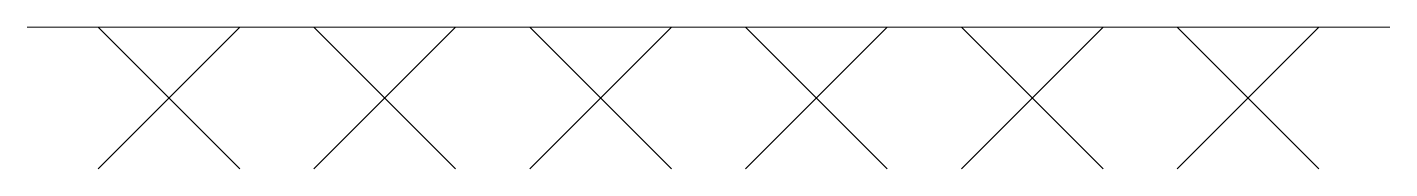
# Model space of a CAD drawing. Header units: millimetres. Extents: x 18265 to 85480, y -42500 to 14888.
# Drawn here: x 66847.9 to 66944.1, y -14712.4 to -14702.4 of the extents above; entities that cross this region are included whole.
import ezdxf

# ---------------------------------------------------------------- set-up
doc = ezdxf.new("R2010")
doc.units = ezdxf.units.MM
doc.layers.add('AA_Oformlenie', color=7, linetype='Continuous', lineweight=9)

# ---------------------------------------------------------------- blocks, each defined once
blk = doc.blocks.new('Последовательность узлов - Сплошная 2мм М5-2304530-КР_УЗ_Км_Б')
at = {"layer": 'AA_Oformlenie'}
for p, q in [((19440.062, 565.2), (19440.062, 585.2)), ((19450.062, 570.2), (19440.062, 580.2)), ((19450.062, 580.2), (19440.062, 570.2)), ((19440.062, 549.959), (19440.062, 569.959)), ((19450.062, 554.959), (19440.062, 564.959)), ((19450.062, 564.959), (19440.062, 554.959)), ((19440.062, 534.718), (19440.062, 554.718)), ((19450.062, 539.718), (19440.062, 549.718)), ((19450.062, 549.718), (19440.062, 539.718)), ((19440.062, 519.477), (19440.062, 539.477)), ((19450.062, 524.477), (19440.062, 534.477)), ((19450.062, 534.477), (19440.062, 524.477)), ((19440.062, 504.236), (19440.062, 524.236)), ((19450.062, 509.236), (19440.062, 519.236)), ((19450.062, 519.236), (19440.062, 509.236)), ((19440.062, 488.995), (19440.062, 508.995)), ((19450.062, 493.995), (19440.062, 503.995)), ((19450.062, 503.995), (19440.062, 493.995))]:
    blk.add_line(p, q, dxfattribs=at)

msp = doc.modelspace()

# ---------------------------------------------------------------- block references
at = {"layer": 'AA_Oformlenie', "rotation": 269.9999999999999}
msp.add_blockref('Последовательность узлов - Сплошная 2мм М5-2304530-КР_УЗ_Км_Б', (66358.8948, 4737.694), dxfattribs=at)

doc.saveas('drawing.dxf')
